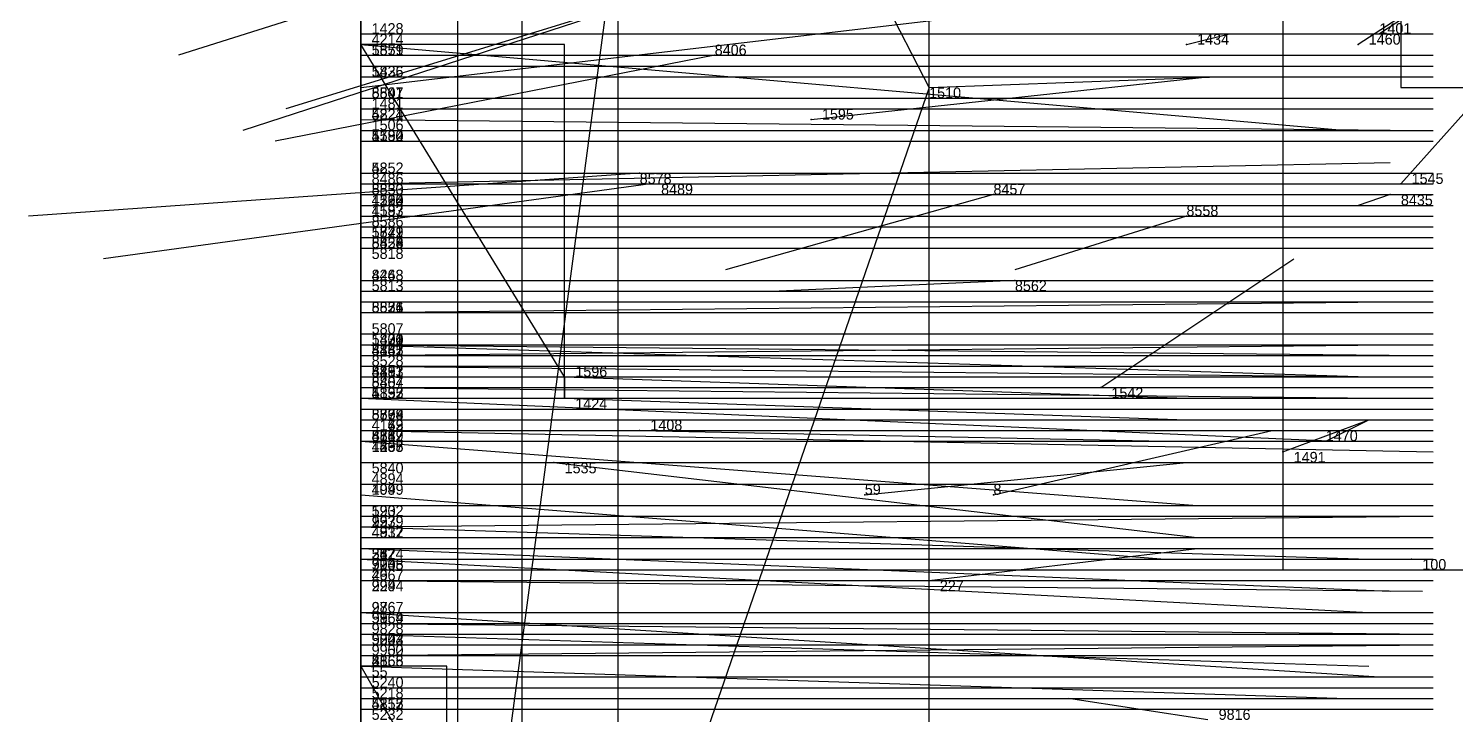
# Model space of a CAD drawing. Extents: x -0.07 to 1.1, y -0.07 to 1.1.
# Drawn here: x -0.031 to 0.1021, y 0.2305 to 0.2945 of the extents above; entities that cross this region are included whole.
import ezdxf

# ---------------------------------------------------------------- set-up
doc = ezdxf.new("R2010")
doc.units = 0
for name, color, linetype in [('Clients', 3, 'CONTINUOUS'), ('Facilities', 3, 'CONTINUOUS'), ('Facilities_lines', 3, 'CONTINUOUS'), ('Min_max_boxes', 1, 'CONTINUOUS'), ('Normals', 1, 'CONTINUOUS'), ('Source_points', 5, 'CONTINUOUS'), ('Text', 3, 'CONTINUOUS')]:
    doc.layers.add(name, color=color, linetype=linetype)

msp = doc.modelspace()

# ---------------------------------------------------------------- linework, layer by layer
at = {"layer": 'Clients', "color": 5}
for p in [(0, 0.294, 0.282), (0, 0.293, 0.042), (0.093, 0.293), (0.095, 0.294), (0, 0.292, 0.55), (0, 0.291, 0.188), (0, 0.29, 0.627), (0, 0.288, 0.136), (0, 0.288, 0.572), (0, 0.287, 0.439), (0, 0.287, 0.522), (0, 0.285, 0.107), (0, 0.285, 0.447), (0, 0.284, 0.692), (0, 0.281, 0.479), (0, 0.281, 0.677), (0, 0.28, 0.887), (0.097, 0.28), (0, 0.279, 0.399), (0, 0.279, 0.329), (0, 0.279, 0.563), (0, 0.278, 0.402), (0, 0.277, 0.187), (0, 0.277, 0.441), (0, 0.276, 0.822), (0, 0.275, 0.622), (0, 0.275, 0.524), (0, 0.275, 0.617), (0, 0.275, 0.751), (0, 0.274, 0.619), (0, 0.274, 0.526), (0, 0.274, 0.891), (0, 0.274, 0.834), (0, 0.271, 0.309), (0, 0.271, 0.885), (0, 0.27, 0.693), (0, 0.269, 0.607), (0, 0.268, 0.556), (0, 0.266, 0.65), (0, 0.266, 0.57), (0, 0.265, 0.408), (0, 0.265, 0.596), (0, 0.265, 0.587), (0, 0.265, 0.884), (0, 0.264, 0.685), (0, 0.263, 0.296), (0, 0.263, 0.34), (0, 0.262, 0.55), (0, 0.261, 0.598), (0, 0.261, 0.594), (0, 0.261, 0.966), (0, 0.26, 0.398), (0.019, 0.26), (0, 0.259, 0.56), (0, 0.259, 0.587), (0, 0.258, 0.483), (0, 0.258, 0.31), (0, 0.258, 0.291), (0, 0.258, 0.838), (0, 0.257, 0.637), (0, 0.257, 0.688), (0, 0.256, 0.2), (0, 0.256, 0.021), (0, 0.256, 0.474), (0, 0.256, 0.433), (0, 0.254, 0.653), (0, 0.252, 0.459), (0, 0.252, 0.432), (0, 0.251, 0.008), (0, 0.25, 0.121), (0, 0.249, 0.191), (0, 0.249, 0.69), (0, 0.248, 0.045), (0, 0.247, 0.31), (0, 0.247, 0.283), (0, 0.246, 0.222), (0, 0.246, 0.147), (0, 0.245, 0.712), (0, 0.245, 0.706), (0, 0.245, 0.876), (0, 0.244, 0.578), (0, 0.244, 0.806), (0, 0.243, 0.108), (0, 0.243, 0.37), (0, 0.24, 0.779), (0, 0.239, 0.627), (0, 0.239, 0.803), (0, 0.238, 0.288), (0, 0.238, 0.754), (0, 0.237, 0.901), (0, 0.236, 0.283), (0, 0.236, 0.747), (0, 0.234, 0.183), (0, 0.233, 0.615), (0, 0.232, 0.393), (0, 0.232, 0.648), (0, 0.232, 0.557), (0, 0.231, 0.569)]:
    msp.add_point(p, dxfattribs=at)
at = {"layer": 'Facilities', "color": 3}
for p in [(0.077, 0.293), (0.033, 0.292, 1), (0, 0.289, 0.988), (0.053, 0.289), (0, 0.286, 0.064), (0.042, 0.286), (0.026, 0.281, 1), (0, 0.28, 0.945), (0.027, 0.28, 1), (0, 0.279, 0.062), (0.059, 0.279, 1), (0.096, 0.279, 1), (0.077, 0.277, 1), (0, 0.276, 0.065), (0.061, 0.271, 1), (0, 0.268, 0.937), (0, 0.265, 0.043), (0, 0.265, 0.068), (0, 0.264, 0.953), (0, 0.263, 0.964), (0.019, 0.262), (0.069, 0.261), (0, 0.26, 0.033), (0, 0.257, 0.916), (0.026, 0.257), (0.09, 0.256), (0.086, 0.255), (0.018, 0.254), (0.047, 0.251), (0.059, 0.251), (0, 0.248, 0.906), (0, 0.246, 0.05), (0, 0.245, 0.038), (0.098, 0.245), (0, 0.243, 0.083), (0, 0.243, 0.928), (0.053, 0.243), (0, 0.24, 0.046), (0, 0.239, 0.916), (0, 0.239, 0.925), (0, 0.238, 0.964), (0, 0.236, 0.908), (0, 0.235, 0.038)]:
    msp.add_point(p, dxfattribs=at)
at = {"layer": 'Facilities_lines', "color": 3}
for p, q in [((0, 0.43, 0.625), (0, 0.275, 0.617)), ((0, 0.43, 0.625), (0, 0.29, 0.627)), ((0, 0.417, 0.442), (0, 0.285, 0.447)), ((0, 0.417, 0.442), (0, 0.277, 0.441)), ((0, 0.417, 0.442), (0, 0.287, 0.439)), ((0, 0.417, 0.442), (0, 0.281, 0.479)), ((0, 0.265, 0.068), (0, 0.358, 0.078)), ((0, 0.165, 0.287), (0, 0.336, 0.278)), ((0, 0.165, 0.287), (0, 0.328, 0.321)), ((0.053, 0.289), (0.035, 0.324)), ((0.13, 0.317), (0.093, 0.293)), ((0.13, 0.317), (0.095, 0.294)), ((0.13, 0.317), (0.097, 0.28)), ((0, 0.165, 0.287), (0, 0.31, 0.31)), ((0, 0.16, 0.665), (0, 0.31, 0.676)), ((0, 0.305, 0.134), (0, 0.291, 0.188)), ((0, 0.305, 0.134), (0, 0.288, 0.136)), ((0, 0.305, 0.134), (0, 0.285, 0.107)), ((0, 0.305, 0.134), (0, 0.277, 0.187)), ((0.024, 0.305, 1), (0.009, 0.192, 1)), ((0, 0.3, 0.839), (0, 0.275, 0.751)), ((0, 0.3, 0.839), (0, 0.274, 0.834)), ((0, 0.3, 0.839), (0, 0.258, 0.838)), ((0, 0.3, 0.839), (0, 0.276, 0.822)), ((0, 0.3, 0.839), (0, 0.244, 0.806)), ((0, 0.3, 0.839), (0, 0.239, 0.803)), ((0, 0.165, 0.287), (0, 0.294, 0.282)), ((0.019, 0.262), (0, 0.293, 0.042)), ((0, 0.12, 0.558), (0, 0.292, 0.55)), ((0.053, 0.289), (0.015, 0.179)), ((0, 0.12, 0.558), (0, 0.288, 0.572)), ((0, 0.12, 0.558), (0, 0.287, 0.522)), ((0, 0.16, 0.665), (0, 0.284, 0.692)), ((0, 0.16, 0.665), (0, 0.281, 0.677)), ((0, 0.218, 0.886), (0, 0.28, 0.887)), ((0, 0.137, 0.433), (0, 0.279, 0.399)), ((0, 0.165, 0.287), (0, 0.279, 0.329)), ((0, 0.12, 0.558), (0, 0.279, 0.563)), ((0, 0.137, 0.433), (0, 0.278, 0.402)), ((0, 0.16, 0.665), (0, 0.275, 0.622)), ((0, 0.12, 0.558), (0, 0.275, 0.524)), ((0, 0.16, 0.665), (0, 0.274, 0.619)), ((0, 0.12, 0.558), (0, 0.274, 0.526)), ((0, 0.218, 0.886), (0, 0.274, 0.891)), ((0, 0.165, 0.287), (0, 0.271, 0.309)), ((0, 0.218, 0.886), (0, 0.271, 0.885)), ((0, 0.16, 0.665), (0, 0.27, 0.693)), ((0, 0.16, 0.665), (0, 0.269, 0.607)), ((0, 0.12, 0.558), (0, 0.268, 0.556)), ((0, 0.16, 0.665), (0, 0.266, 0.65)), ((0, 0.12, 0.558), (0, 0.266, 0.57)), ((0, 0.265, 0.043), (0, 0.248, 0.045)), ((0, 0.137, 0.433), (0, 0.265, 0.408)), ((0, 0.16, 0.665), (0, 0.265, 0.596)), ((0, 0.12, 0.558), (0, 0.265, 0.587)), ((0, 0.218, 0.886), (0, 0.265, 0.884)), ((0, 0.16, 0.665), (0, 0.264, 0.685)), ((0, 0.165, 0.287), (0, 0.263, 0.296)), ((0, 0.165, 0.287), (0, 0.263, 0.34)), ((0, 0.263, 0.964), (0, 0.261, 0.966)), ((0, 0.12, 0.558), (0, 0.262, 0.55)), ((0, 0.16, 0.665), (0, 0.261, 0.598)), ((0, 0.16, 0.665), (0, 0.261, 0.594)), ((0.019, 0.262), (0.019, 0.26)), ((0, 0.137, 0.433), (0, 0.26, 0.398)), ((0, 0.12, 0.558), (0, 0.259, 0.56)), ((0, 0.12, 0.558), (0, 0.259, 0.587)), ((0, 0.137, 0.433), (0, 0.258, 0.483)), ((0, 0.165, 0.287), (0, 0.258, 0.31)), ((0, 0.165, 0.287), (0, 0.258, 0.291)), ((0, 0.16, 0.665), (0, 0.257, 0.637)), ((0, 0.16, 0.665), (0, 0.257, 0.688)), ((0, 0.219, 0.127), (0, 0.256, 0.2)), ((0, 0.217, 0.024), (0, 0.256, 0.021)), ((0, 0.137, 0.433), (0, 0.256, 0.474)), ((0, 0.137, 0.433), (0, 0.256, 0.433)), ((0, 0.16, 0.665), (0, 0.254, 0.653)), ((0, 0.137, 0.433), (0, 0.252, 0.459)), ((0, 0.137, 0.433), (0, 0.252, 0.432)), ((0, 0.217, 0.024), (0, 0.251, 0.008)), ((0, 0.219, 0.127), (0, 0.25, 0.121)), ((0, 0.219, 0.127), (0, 0.249, 0.191)), ((0, 0.16, 0.665), (0, 0.249, 0.69)), ((0, 0.248, 0.906), (0, 0.237, 0.901)), ((0, 0.165, 0.287), (0, 0.247, 0.31)), ((0, 0.165, 0.287), (0, 0.247, 0.283)), ((0, 0.219, 0.127), (0, 0.246, 0.222)), ((0, 0.219, 0.127), (0, 0.246, 0.147)), ((0, 0.16, 0.665), (0, 0.245, 0.712)), ((0, 0.16, 0.665), (0, 0.245, 0.706)), ((0, 0.218, 0.886), (0, 0.245, 0.876)), ((0, 0.12, 0.558), (0, 0.244, 0.578)), ((0, 0.219, 0.127), (0, 0.243, 0.108)), ((0, 0.165, 0.287), (0, 0.243, 0.37)), ((0, 0.146, 0.759), (0, 0.24, 0.779)), ((0, 0.16, 0.665), (0, 0.239, 0.627)), ((0, 0.165, 0.287), (0, 0.238, 0.288)), ((0, 0.146, 0.759), (0, 0.238, 0.754)), ((0, 0.165, 0.287), (0, 0.236, 0.283)), ((0, 0.146, 0.759), (0, 0.236, 0.747)), ((0, 0.235, 0.038), (0.008, 0.221)), ((0, 0.235, 0.038), (0, 0.139, 0.037)), ((0, 0.219, 0.127), (0, 0.234, 0.183)), ((0, 0.16, 0.665), (0, 0.233, 0.615)), ((0, 0.137, 0.433), (0, 0.232, 0.393)), ((0, 0.16, 0.665), (0, 0.232, 0.648)), ((0, 0.12, 0.558), (0, 0.232, 0.557)), ((0, 0.12, 0.558), (0, 0.231, 0.569))]:
    msp.add_line(p, q, dxfattribs=at)
at = {"layer": 'Min_max_boxes', "color": 1}
for p, q in [((0, 0.275, 0.537), (0, 0.527, 0.537)), ((0, 0.527, 0.537), (0, 0.275, 0.537)), ((0, 0.275, 0.727), (0, 0.527, 0.727)), ((0, 0.527, 0.727), (0, 0.275, 0.727)), ((0, 0.277, 0.311), (0, 0.505, 0.311)), ((0, 0.505, 0.311), (0, 0.277, 0.311)), ((0, 0.277, 0.531), (0, 0.505, 0.531)), ((0, 0.505, 0.531), (0, 0.277, 0.531)), ((0.086, 0.385), (0.086, 0.244)), ((0.086, 0.385), (0.086, 0.244)), ((0.097, 0.381, 1), (0.097, 0.289, 1)), ((0.097, 0.381, 1), (0.097, 0.289, 1)), ((0, 0.239, 0.7), (0, 0.366, 0.7)), ((0, 0.366, 0.7), (0, 0.239, 0.7)), ((0, 0.239, 0.876), (0, 0.366, 0.876)), ((0, 0.366, 0.876), (0, 0.239, 0.876)), ((0, 0.277, 0.092), (0, 0.361, 0.092)), ((0, 0.361, 0.092), (0, 0.277, 0.092)), ((0, 0.277, 0.268), (0, 0.361, 0.268)), ((0, 0.361, 0.268), (0, 0.277, 0.268)), ((0, 0.265, 0.068), (0, 0.358, 0.068)), ((0, 0.358, 0.068), (0, 0.265, 0.068)), ((0, 0.265, 0.078), (0, 0.358, 0.078)), ((0, 0.358, 0.078), (0, 0.265, 0.078)), ((0, 0.095, 0.24), (0, 0.336, 0.24)), ((0, 0.336, 0.24), (0, 0.095, 0.24)), ((0, 0.095, 0.373), (0, 0.336, 0.373)), ((0, 0.336, 0.373), (0, 0.095, 0.373)), ((0.015, 0.324), (0.015, 0.179)), ((0.015, 0.324), (0.015, 0.179)), ((0.053, 0.179), (0.053, 0.324)), ((0.053, 0.179), (0.053, 0.324)), ((0, 0.119, 0.594), (0, 0.31, 0.594)), ((0, 0.31, 0.594), (0, 0.119, 0.594)), ((0, 0.119, 0.717), (0, 0.31, 0.717)), ((0, 0.31, 0.717), (0, 0.119, 0.717)), ((0.009, 0.305, 1), (0.009, 0.192, 1)), ((0.009, 0.305, 1), (0.009, 0.192, 1)), ((0.024, 0.192, 1), (0.024, 0.305, 1)), ((0.024, 0.192, 1), (0.024, 0.305, 1)), ((0.019, 0.293), (0, 0.293)), ((0, 0.293), (0, 0.26)), ((0.019, 0.293, 0.042), (0, 0.293, 0.042)), ((0, 0.293, 0.042), (0, 0.26, 0.042)), ((0, 0.293), (0, 0.293, 0.042)), ((0.019, 0.26), (0.019, 0.293)), ((0.019, 0.26, 0.042), (0.019, 0.293, 0.042)), ((0.019, 0.293), (0.019, 0.293, 0.042)), ((0, 0.094, 0.5), (0, 0.292, 0.5)), ((0, 0.292, 0.5), (0, 0.292, 0.5)), ((0, 0.292, 0.5), (0, 0.094, 0.5)), ((0, 0.094, 0.62), (0, 0.292, 0.62)), ((0, 0.292, 0.62), (0, 0.292, 0.62)), ((0, 0.292, 0.62), (0, 0.094, 0.62)), ((0, 0.292, 0.5), (0, 0.292, 0.62)), ((0, 0.292, 0.5), (0, 0.292, 0.62)), ((0.097, 0.289, 1), (0.215, 0.289, 1)), ((0.097, 0.289, 1), (0.215, 0.289, 1)), ((0.097, 0.289, 1), (0.097, 0.289, 1)), ((0, 0.137, 0.791), (0, 0.28, 0.791)), ((0, 0.28, 0.791), (0, 0.28, 0.791)), ((0, 0.28, 0.791), (0, 0.137, 0.791)), ((0, 0.137, 0.897), (0, 0.28, 0.897)), ((0, 0.28, 0.897), (0, 0.28, 0.897)), ((0, 0.28, 0.897), (0, 0.137, 0.897)), ((0, 0.28, 0.791), (0, 0.28, 0.897)), ((0, 0.28, 0.791), (0, 0.28, 0.897)), ((0, 0.095, 0.373), (0, 0.279, 0.373)), ((0, 0.279, 0.373), (0, 0.279, 0.373)), ((0, 0.279, 0.373), (0, 0.095, 0.373)), ((0, 0.095, 0.489), (0, 0.279, 0.489)), ((0, 0.279, 0.489), (0, 0.279, 0.489)), ((0, 0.279, 0.489), (0, 0.095, 0.489)), ((0, 0.279, 0.373), (0, 0.279, 0.489)), ((0, 0.279, 0.373), (0, 0.279, 0.489)), ((0, 0.277, 0.092), (0, 0.277, 0.092)), ((0, 0.277, 0.268), (0, 0.277, 0.268)), ((0, 0.277, 0.092), (0, 0.277, 0.268)), ((0, 0.277, 0.092), (0, 0.277, 0.268)), ((0, 0.277, 0.311), (0, 0.277, 0.311)), ((0, 0.277, 0.531), (0, 0.277, 0.531)), ((0, 0.277, 0.311), (0, 0.277, 0.531)), ((0, 0.277, 0.311), (0, 0.277, 0.531)), ((0, 0.275, 0.537), (0, 0.275, 0.537)), ((0, 0.275, 0.727), (0, 0.275, 0.727)), ((0, 0.275, 0.537), (0, 0.275, 0.727)), ((0, 0.275, 0.537), (0, 0.275, 0.727)), ((0, 0.248, 0.043), (0, 0.265, 0.043)), ((0, 0.265, 0.043), (0, 0.265, 0.043)), ((0, 0.265, 0.043), (0, 0.248, 0.043)), ((0, 0.248, 0.045), (0, 0.265, 0.045)), ((0, 0.265, 0.045), (0, 0.265, 0.045)), ((0, 0.265, 0.045), (0, 0.248, 0.045)), ((0, 0.265, 0.043), (0, 0.265, 0.045)), ((0, 0.265, 0.043), (0, 0.265, 0.045)), ((0, 0.265, 0.068), (0, 0.265, 0.068)), ((0, 0.265, 0.078), (0, 0.265, 0.078)), ((0, 0.265, 0.068), (0, 0.265, 0.078)), ((0, 0.265, 0.068), (0, 0.265, 0.078)), ((0, 0.261, 0.964), (0, 0.263, 0.964)), ((0, 0.263, 0.964), (0, 0.263, 0.964)), ((0, 0.263, 0.964), (0, 0.261, 0.964)), ((0, 0.261, 0.966), (0, 0.263, 0.966)), ((0, 0.263, 0.966), (0, 0.263, 0.966)), ((0, 0.263, 0.966), (0, 0.261, 0.966)), ((0, 0.263, 0.964), (0, 0.263, 0.966)), ((0, 0.263, 0.964), (0, 0.263, 0.966)), ((0, 0.261, 0.964), (0, 0.261, 0.964)), ((0, 0.261, 0.966), (0, 0.261, 0.966)), ((0, 0.261, 0.964), (0, 0.261, 0.966)), ((0, 0.261, 0.964), (0, 0.261, 0.966)), ((0, 0.26), (0.019, 0.26)), ((0, 0.26, 0.042), (0.019, 0.26, 0.042)), ((0, 0.26), (0, 0.26, 0.042)), ((0.019, 0.26), (0.019, 0.26, 0.042)), ((0, 0.159, 0.108), (0, 0.256, 0.108)), ((0, 0.256, 0.108), (0, 0.256, 0.108)), ((0, 0.256, 0.108), (0, 0.159, 0.108)), ((0, 0.159, 0.222), (0, 0.256, 0.222)), ((0, 0.256, 0.222), (0, 0.256, 0.222)), ((0, 0.256, 0.222), (0, 0.159, 0.222)), ((0, 0.256, 0.108), (0, 0.256, 0.222)), ((0, 0.256, 0.108), (0, 0.256, 0.222)), ((0, 0.217, 0.008), (0, 0.256, 0.008)), ((0, 0.256, 0.008), (0, 0.256, 0.008)), ((0, 0.256, 0.008), (0, 0.217, 0.008)), ((0, 0.217, 0.027), (0, 0.256, 0.027)), ((0, 0.256, 0.027), (0, 0.256, 0.027)), ((0, 0.256, 0.027), (0, 0.217, 0.027)), ((0, 0.256, 0.008), (0, 0.256, 0.027)), ((0, 0.256, 0.008), (0, 0.256, 0.027)), ((0, 0.248, 0.043), (0, 0.248, 0.043)), ((0, 0.248, 0.045), (0, 0.248, 0.045)), ((0, 0.248, 0.043), (0, 0.248, 0.045)), ((0, 0.248, 0.043), (0, 0.248, 0.045)), ((0, 0.237, 0.901), (0, 0.248, 0.901)), ((0, 0.248, 0.901), (0, 0.248, 0.901)), ((0, 0.248, 0.901), (0, 0.237, 0.901)), ((0, 0.237, 0.906), (0, 0.248, 0.906)), ((0, 0.248, 0.906), (0, 0.248, 0.906)), ((0, 0.248, 0.906), (0, 0.237, 0.906)), ((0, 0.248, 0.901), (0, 0.248, 0.906)), ((0, 0.248, 0.901), (0, 0.248, 0.906)), ((0.086, 0.244), (0.285, 0.244)), ((0.086, 0.244), (0.285, 0.244)), ((0.086, 0.244), (0.086, 0.244)), ((0, 0.093, 0.726), (0, 0.24, 0.726)), ((0, 0.24, 0.726), (0, 0.24, 0.726)), ((0, 0.24, 0.726), (0, 0.093, 0.726)), ((0, 0.093, 0.839), (0, 0.24, 0.839)), ((0, 0.24, 0.839), (0, 0.24, 0.839)), ((0, 0.24, 0.839), (0, 0.093, 0.839)), ((0, 0.24, 0.726), (0, 0.24, 0.839)), ((0, 0.24, 0.726), (0, 0.24, 0.839)), ((0, 0.239, 0.7), (0, 0.239, 0.7)), ((0, 0.239, 0.876), (0, 0.239, 0.876)), ((0, 0.239, 0.7), (0, 0.239, 0.876)), ((0, 0.239, 0.7), (0, 0.239, 0.876)), ((0, 0.237, 0.901), (0, 0.237, 0.901)), ((0, 0.237, 0.906), (0, 0.237, 0.906)), ((0, 0.237, 0.901), (0, 0.237, 0.906)), ((0, 0.237, 0.901), (0, 0.237, 0.906)), ((0.008, 0.235), (0, 0.235)), ((0, 0.235), (0, 0.139)), ((0.008, 0.235, 0.038), (0, 0.235, 0.038)), ((0, 0.235, 0.038), (0, 0.139, 0.038)), ((0, 0.235), (0, 0.235, 0.038)), ((0.008, 0.139), (0.008, 0.235)), ((0.008, 0.139, 0.038), (0.008, 0.235, 0.038)), ((0.008, 0.235), (0.008, 0.235, 0.038))]:
    msp.add_line(p, q, dxfattribs=at)
at = {"layer": 'Normals', "color": 1}
for p, q in [((0.024, 0.305, 1), (-0.017, 0.292, 1.091)), ((0.032, 0.299, 1), (-0.007, 0.287, 1.092)), ((0, 0.289, 0.988), (0.085, 0.299, 0.936)), ((0.029, 0.298, 1), (-0.011, 0.285, 1.09)), ((0, 0.294, 0.282), (0.1, 0.294, 0.282)), ((0, 0.293, 0.042), (0.092, 0.285, 0.081)), ((0.077, 0.293), (0.081, 0.294, 0.1)), ((0.093, 0.293), (0.093, 0.293, 0.1)), ((0.095, 0.294), (0.095, 0.294, 0.1)), ((0.033, 0.292, 1), (-0.008, 0.284, 1.091)), ((0, 0.292, 0.55), (0.1, 0.292, 0.55)), ((0, 0.291, 0.188), (0.1, 0.291, 0.188)), ((0, 0.29, 0.627), (0.1, 0.29, 0.627)), ((0.042, 0.286), (0.079, 0.29, 0.093)), ((0.053, 0.289), (0.08, 0.29, 0.096)), ((0, 0.288, 0.136), (0.1, 0.288, 0.136)), ((0, 0.288, 0.572), (0.1, 0.288, 0.572)), ((0, 0.287, 0.439), (0.1, 0.287, 0.439)), ((0, 0.287, 0.522), (0.1, 0.287, 0.522)), ((0, 0.286, 0.064), (0.099, 0.285, 0.077)), ((0, 0.285, 0.107), (0.1, 0.285, 0.107)), ((0, 0.285, 0.447), (0.1, 0.285, 0.447)), ((0, 0.284, 0.692), (0.1, 0.284, 0.692)), ((0.026, 0.281, 1), (-0.031, 0.277, 1.082)), ((0, 0.28, 0.945), (0.096, 0.282, 0.916)), ((0, 0.281, 0.479), (0.1, 0.281, 0.479)), ((0, 0.281, 0.677), (0.1, 0.281, 0.677)), ((0.027, 0.28, 1), (-0.024, 0.273, 1.086)), ((0, 0.28, 0.887), (0.1, 0.28, 0.887)), ((0.097, 0.28), (0.097, 0.28, 0.1)), ((0, 0.279, 0.062), (0.099, 0.279, 0.073)), ((0, 0.279, 0.329), (0.1, 0.279, 0.329)), ((0, 0.279, 0.399), (0.1, 0.279, 0.399)), ((0, 0.279, 0.563), (0.1, 0.279, 0.563)), ((0.059, 0.279, 1), (0.034, 0.272, 1.096)), ((0.096, 0.279, 1), (0.093, 0.278, 1.1)), ((0, 0.278, 0.402), (0.1, 0.278, 0.402)), ((0, 0.277, 0.187), (0.1, 0.277, 0.187)), ((0, 0.277, 0.441), (0.1, 0.277, 0.441)), ((0.077, 0.277, 1), (0.061, 0.272, 1.099)), ((0, 0.276, 0.065), (0.099, 0.276, 0.08)), ((0, 0.276, 0.822), (0.1, 0.276, 0.822)), ((0, 0.275, 0.751), (0.1, 0.275, 0.751)), ((0, 0.275, 0.617), (0.1, 0.275, 0.617)), ((0, 0.275, 0.524), (0.1, 0.275, 0.524)), ((0, 0.275, 0.622), (0.1, 0.275, 0.622)), ((0, 0.274, 0.526), (0.1, 0.274, 0.526)), ((0, 0.274, 0.619), (0.1, 0.274, 0.619)), ((0, 0.274, 0.834), (0.1, 0.274, 0.834)), ((0, 0.274, 0.891), (0.1, 0.274, 0.891)), ((0.069, 0.261), (0.087, 0.273, 0.098)), ((0, 0.271, 0.309), (0.1, 0.271, 0.309)), ((0, 0.271, 0.885), (0.1, 0.271, 0.885)), ((0.061, 0.271, 1), (0.039, 0.27, 1.098)), ((0, 0.27, 0.693), (0.1, 0.27, 0.693)), ((0, 0.269, 0.607), (0.1, 0.269, 0.607)), ((0, 0.268, 0.937), (0.096, 0.269, 0.911)), ((0, 0.268, 0.556), (0.1, 0.268, 0.556)), ((0, 0.266, 0.57), (0.1, 0.266, 0.57)), ((0, 0.266, 0.65), (0.1, 0.266, 0.65)), ((0, 0.265, 0.043), (0.094, 0.262, 0.078)), ((0, 0.265, 0.068), (0.099, 0.264, 0.078)), ((0, 0.265, 0.408), (0.1, 0.265, 0.408)), ((0, 0.265, 0.596), (0.1, 0.265, 0.596)), ((0, 0.265, 0.587), (0.1, 0.265, 0.587)), ((0, 0.265, 0.884), (0.1, 0.265, 0.884)), ((0, 0.264, 0.953), (0.096, 0.265, 0.925)), ((0, 0.264, 0.685), (0.1, 0.264, 0.685)), ((0, 0.263, 0.296), (0.1, 0.263, 0.296)), ((0, 0.263, 0.34), (0.1, 0.263, 0.34)), ((0, 0.263, 0.964), (0.095, 0.262, 0.933)), ((0, 0.262, 0.55), (0.1, 0.262, 0.55)), ((0, 0.261, 0.598), (0.1, 0.261, 0.598)), ((0, 0.261, 0.594), (0.1, 0.261, 0.594)), ((0, 0.261, 0.966), (0.095, 0.26, 0.935)), ((0.019, 0.262), (0.077, 0.26, 0.082)), ((0, 0.26, 0.033), (0.091, 0.256, 0.075)), ((0, 0.26, 0.398), (0.1, 0.26, 0.398)), ((0.019, 0.26), (0.077, 0.258, 0.082)), ((0, 0.259, 0.56), (0.1, 0.259, 0.56)), ((0, 0.259, 0.587), (0.1, 0.259, 0.587)), ((0, 0.258, 0.483), (0.1, 0.258, 0.483)), ((0, 0.258, 0.31), (0.1, 0.258, 0.31)), ((0, 0.258, 0.291), (0.1, 0.258, 0.291)), ((0, 0.258, 0.838), (0.1, 0.258, 0.838)), ((0, 0.257, 0.637), (0.1, 0.257, 0.637)), ((0, 0.257, 0.688), (0.1, 0.257, 0.688)), ((0, 0.257, 0.916), (0.1, 0.255, 0.909)), ((0.026, 0.257), (0.075, 0.256, 0.087)), ((0.059, 0.251), (0.085, 0.257, 0.096)), ((0.086, 0.255), (0.094, 0.258, 0.1)), ((0.09, 0.256), (0.094, 0.258, 0.1)), ((0, 0.256, 0.021), (0.078, 0.25, 0.083)), ((0, 0.256, 0.2), (0.1, 0.256, 0.2)), ((0, 0.256, 0.474), (0.1, 0.256, 0.474)), ((0, 0.256, 0.433), (0.1, 0.256, 0.433)), ((0, 0.254, 0.653), (0.1, 0.254, 0.653)), ((0.018, 0.254), (0.078, 0.247, 0.08)), ((0.047, 0.251), (0.077, 0.254, 0.095)), ((0, 0.252, 0.459), (0.1, 0.252, 0.459)), ((0, 0.252, 0.432), (0.1, 0.252, 0.432)), ((0, 0.251, 0.008), (0.075, 0.245, 0.074)), ((0, 0.25, 0.121), (0.1, 0.25, 0.121)), ((0, 0.249, 0.191), (0.1, 0.249, 0.191)), ((0, 0.249, 0.69), (0.1, 0.249, 0.69)), ((0, 0.248, 0.906), (0.1, 0.249, 0.904)), ((0, 0.248, 0.045), (0.094, 0.245, 0.078)), ((0, 0.247, 0.31), (0.1, 0.247, 0.31)), ((0, 0.247, 0.283), (0.1, 0.247, 0.283)), ((0, 0.246, 0.05), (0.096, 0.242, 0.077)), ((0, 0.246, 0.222), (0.1, 0.246, 0.222)), ((0, 0.246, 0.147), (0.1, 0.246, 0.147)), ((0, 0.245, 0.038), (0.094, 0.24, 0.072)), ((0, 0.245, 0.712), (0.1, 0.245, 0.712)), ((0, 0.245, 0.706), (0.1, 0.245, 0.706)), ((0, 0.245, 0.876), (0.1, 0.245, 0.876)), ((0.053, 0.243), (0.078, 0.246, 0.097)), ((0.098, 0.245), (0.099, 0.245, 0.1)), ((0, 0.244, 0.578), (0.1, 0.244, 0.578)), ((0, 0.244, 0.806), (0.1, 0.244, 0.806)), ((0, 0.243, 0.108), (0.1, 0.243, 0.108)), ((0, 0.243, 0.083), (0.1, 0.243, 0.088)), ((0, 0.243, 0.37), (0.1, 0.243, 0.37)), ((0, 0.243, 0.928), (0.099, 0.242, 0.912)), ((0, 0.24, 0.046), (0.095, 0.234, 0.078)), ((0, 0.24, 0.779), (0.1, 0.24, 0.779)), ((0, 0.239, 0.627), (0.1, 0.239, 0.627)), ((0, 0.239, 0.916), (0.1, 0.238, 0.911)), ((0, 0.239, 0.925), (0.099, 0.239, 0.914)), ((0, 0.239, 0.803), (0.1, 0.239, 0.803)), ((0, 0.238, 0.288), (0.1, 0.238, 0.288)), ((0, 0.238, 0.754), (0.1, 0.238, 0.754)), ((0, 0.238, 0.964), (0.094, 0.235, 0.932)), ((0, 0.236, 0.908), (0.1, 0.237, 0.906)), ((0, 0.237, 0.901), (0.1, 0.237, 0.899)), ((0, 0.236, 0.283), (0.1, 0.236, 0.283)), ((0, 0.236, 0.747), (0.1, 0.236, 0.747)), ((0, 0.235, 0.038), (0.092, 0.232, 0.078)), ((0, 0.234, 0.183), (0.1, 0.234, 0.183)), ((0, 0.233, 0.615), (0.1, 0.233, 0.615)), ((0, 0.232, 0.393), (0.1, 0.232, 0.393)), ((0, 0.232, 0.557), (0.1, 0.232, 0.557)), ((0, 0.232, 0.648), (0.1, 0.232, 0.648)), ((0.079, 0.23, 1), (0.066, 0.232, 1.099)), ((0, 0.231, 0.569), (0.1, 0.231, 0.569))]:
    msp.add_line(p, q, dxfattribs=at)
at = {"layer": 'Source_points', "color": 5}
for p in [(0, 0.294, 0.282), (0, 0.293, 0.042), (0.077, 0.293), (0.093, 0.293), (0.095, 0.294), (0, 0.292, 0.55), (0.033, 0.292, 1), (0, 0.291, 0.188), (0, 0.29, 0.627), (0, 0.289, 0.988), (0.053, 0.289), (0, 0.288, 0.136), (0, 0.288, 0.572), (0, 0.287, 0.439), (0, 0.287, 0.522), (0, 0.286, 0.064), (0, 0.285, 0.107), (0, 0.285, 0.447), (0.042, 0.286), (0, 0.284, 0.692), (0, 0.281, 0.479), (0, 0.281, 0.677), (0.026, 0.281, 1), (0, 0.28, 0.887), (0, 0.28, 0.945), (0.027, 0.28, 1), (0.097, 0.28), (0, 0.279, 0.062), (0, 0.279, 0.329), (0, 0.279, 0.399), (0, 0.279, 0.563), (0.059, 0.279, 1), (0.096, 0.279, 1), (0, 0.278, 0.402), (0, 0.277, 0.187), (0, 0.277, 0.441), (0.077, 0.277, 1), (0, 0.276, 0.065), (0, 0.276, 0.822), (0, 0.275, 0.751), (0, 0.275, 0.617), (0, 0.275, 0.524), (0, 0.275, 0.622), (0, 0.274, 0.526), (0, 0.274, 0.619), (0, 0.274, 0.834), (0, 0.274, 0.891), (0, 0.271, 0.309), (0, 0.271, 0.885), (0.061, 0.271, 1), (0, 0.27, 0.693), (0, 0.269, 0.607), (0, 0.268, 0.556), (0, 0.268, 0.937), (0, 0.266, 0.57), (0, 0.266, 0.65), (0, 0.265, 0.043), (0, 0.265, 0.068), (0, 0.265, 0.408), (0, 0.265, 0.596), (0, 0.265, 0.587), (0, 0.265, 0.884), (0, 0.264, 0.685), (0, 0.264, 0.953), (0, 0.263, 0.296), (0, 0.263, 0.34), (0, 0.263, 0.964), (0, 0.262, 0.55), (0, 0.261, 0.598), (0, 0.261, 0.594), (0, 0.261, 0.966), (0.019, 0.262), (0.069, 0.261), (0, 0.26, 0.033), (0, 0.26, 0.398), (0.019, 0.26), (0, 0.259, 0.56), (0, 0.259, 0.587), (0, 0.258, 0.483), (0, 0.258, 0.31), (0, 0.258, 0.291), (0, 0.258, 0.838), (0, 0.257, 0.637), (0, 0.257, 0.688), (0, 0.257, 0.916), (0.026, 0.257), (0, 0.256, 0.021), (0, 0.256, 0.2), (0, 0.256, 0.474), (0, 0.256, 0.433), (0.09, 0.256), (0.086, 0.255), (0, 0.254, 0.653), (0.018, 0.254), (0, 0.252, 0.459), (0, 0.252, 0.432), (0, 0.251, 0.008), (0.047, 0.251), (0.059, 0.251), (0, 0.25, 0.121), (0, 0.249, 0.191), (0, 0.249, 0.69), (0, 0.248, 0.045), (0, 0.248, 0.906), (0, 0.247, 0.31), (0, 0.247, 0.283), (0, 0.246, 0.05), (0, 0.246, 0.222), (0, 0.246, 0.147), (0, 0.245, 0.038), (0, 0.245, 0.712), (0, 0.245, 0.706), (0, 0.245, 0.876), (0.098, 0.245), (0, 0.244, 0.578), (0, 0.244, 0.806), (0, 0.243, 0.108), (0, 0.243, 0.083), (0, 0.243, 0.37), (0, 0.243, 0.928), (0.053, 0.243), (0, 0.24, 0.046), (0, 0.24, 0.779), (0, 0.239, 0.627), (0, 0.239, 0.916), (0, 0.239, 0.925), (0, 0.239, 0.803), (0, 0.238, 0.288), (0, 0.238, 0.754), (0, 0.238, 0.964), (0, 0.237, 0.901), (0, 0.236, 0.283), (0, 0.236, 0.747), (0, 0.236, 0.908), (0, 0.235, 0.038), (0, 0.234, 0.183), (0, 0.233, 0.615), (0, 0.232, 0.393), (0, 0.232, 0.557), (0, 0.232, 0.648), (0, 0.231, 0.569)]:
    msp.add_point(p, dxfattribs=at)

# ---------------------------------------------------------------- texts
at = {"layer": 'Text', "color": 3}
for s, p in [('1428', (0.001, 0.294, 0.249)), ('1401', (0.095, 0.294)), ('4214', (0.001, 0.293, 0.282)), ('5851', (0.001, 0.292, 0.55)), ('1579', (0.001, 0.292, 0.042)), ('8406', (0.033, 0.292, 1)), ('1434', (0.078, 0.293)), ('1460', (0.094, 0.293)), ('5835', (0.001, 0.29, 0.627)), ('1426', (0.001, 0.29, 0.188)), ('5841', (0.001, 0.288, 0.572)), ('8507', (0.001, 0.288, 0.988)), ('1510', (0.053, 0.288)), ('1481', (0.001, 0.287, 0.136)), ('4221', (0.001, 0.286, 0.439)), ('5824', (0.001, 0.286, 0.522)), ('1595', (0.043, 0.286)), ('4192', (0.001, 0.284, 0.447)), ('5784', (0.001, 0.284, 0.692)), ('1506', (0.001, 0.285, 0.064)), ('1580', (0.001, 0.284, 0.107)), ('4252', (0.001, 0.281, 0.479)), ('5852', (0.001, 0.281, 0.677)), ('8486', (0.001, 0.28, 0.887)), ('8578', (0.026, 0.28, 1)), ('1545', (0.098, 0.28)), ('5850', (0.001, 0.279, 0.563)), ('8533', (0.001, 0.279, 0.945)), ('8489', (0.028, 0.279, 1)), ('8457', (0.059, 0.279, 1)), ('4160', (0.001, 0.278, 0.402)), ('4215', (0.001, 0.278, 0.329)), ('4224', (0.001, 0.278, 0.399)), ('1592', (0.001, 0.278, 0.062)), ('8435', (0.097, 0.278, 1)), ('4193', (0.001, 0.277, 0.441)), ('8586', (0.001, 0.276, 0.822)), ('1587', (0.001, 0.277, 0.187)), ('8558', (0.077, 0.277, 1)), ('5772', (0.001, 0.275, 0.751)), ('5821', (0.001, 0.275, 0.617)), ('5829', (0.001, 0.275, 0.524)), ('1541', (0.001, 0.275, 0.065)), ('5858', (0.001, 0.274, 0.619)), ('5859', (0.001, 0.274, 0.622)), ('8426', (0.001, 0.274, 0.834)), ('8524', (0.001, 0.274, 0.891)), ('5818', (0.001, 0.273, 0.526)), ('4248', (0.001, 0.271, 0.309)), ('8463', (0.001, 0.271, 0.885)), ('5813', (0.001, 0.27, 0.693)), ('8562', (0.061, 0.27, 1)), ('5826', (0.001, 0.268, 0.607)), ('5871', (0.001, 0.268, 0.556)), ('8554', (0.001, 0.268, 0.937)), ('5807', (0.001, 0.266, 0.57)), ('4181', (0.001, 0.264, 0.408)), ('5822', (0.001, 0.265, 0.65)), ('5870', (0.001, 0.265, 0.587)), ('5842', (0.001, 0.264, 0.596)), ('5867', (0.001, 0.264, 0.685)), ('8485', (0.001, 0.264, 0.884)), ('1404', (0.001, 0.265, 0.043)), ('1431', (0.001, 0.265, 0.068)), ('8528', (0.001, 0.263, 0.953)), ('4187', (0.001, 0.262, 0.296)), ('4217', (0.001, 0.262, 0.34)), ('5853', (0.001, 0.262, 0.55)), ('8491', (0.001, 0.262, 0.964)), ('1596', (0.02, 0.262)), ('4152', (0.001, 0.26, 0.398)), ('5884', (0.001, 0.261, 0.594)), ('5837', (0.001, 0.26, 0.598)), ('8407', (0.001, 0.261, 0.966)), ('1395', (0.001, 0.26, 0.033)), ('1542', (0.07, 0.26)), ('1424', (0.02, 0.259)), ('5799', (0.001, 0.258, 0.56)), ('5878', (0.001, 0.258, 0.587)), ('8564', (0.001, 0.258, 0.838)), ('4149', (0.001, 0.257, 0.483)), ('4162', (0.001, 0.257, 0.31)), ('4173', (0.001, 0.257, 0.291)), ('4169', (0.001, 0.256, 0.474)), ('5787', (0.001, 0.256, 0.637)), ('5812', (0.001, 0.256, 0.688)), ('8542', (0.001, 0.256, 0.916)), ('1408', (0.027, 0.257)), ('1470', (0.09, 0.256)), ('4238', (0.001, 0.255, 0.433)), ('1497', (0.001, 0.255, 0.021)), ('1565', (0.001, 0.255, 0.2)), ('1491', (0.087, 0.254)), ('4894', (0.001, 0.252, 0.459)), ('5840', (0.001, 0.253, 0.653)), ('1535', (0.019, 0.253)), ('4949', (0.001, 0.251, 0.432)), ('109', (0.001, 0.251, 0.008)), ('59', (0.047, 0.251)), ('8', (0.059, 0.251)), ('5202', (0.001, 0.249, 0.69)), ('9979', (0.001, 0.248, 0.906)), ('22', (0.001, 0.248, 0.191)), ('193', (0.001, 0.249, 0.121)), ('153', (0.001, 0.248, 0.045)), ('4817', (0.001, 0.247, 0.31)), ('4932', (0.001, 0.247, 0.283)), ('34', (0.001, 0.245, 0.05)), ('5174', (0.001, 0.245, 0.706)), ('5135', (0.001, 0.244, 0.712)), ('5208', (0.001, 0.244, 0.578)), ('9935', (0.001, 0.244, 0.806)), ('9948', (0.001, 0.244, 0.876)), ('262', (0.001, 0.245, 0.222)), ('282', (0.001, 0.245, 0.147)), ('70', (0.001, 0.244, 0.038)), ('100', (0.099, 0.244)), ('4967', (0.001, 0.243, 0.37)), ('266', (0.001, 0.243, 0.083)), ('9944', (0.001, 0.242, 0.928)), ('229', (0.001, 0.242, 0.108)), ('227', (0.054, 0.242)), ('9767', (0.001, 0.24, 0.779)), ('28', (0.001, 0.24, 0.046)), ('5164', (0.001, 0.239, 0.627)), ('9854', (0.001, 0.239, 0.925)), ('9959', (0.001, 0.239, 0.803)), ('9828', (0.001, 0.238, 0.916)), ('5004', (0.001, 0.237, 0.288)), ('5222', (0.001, 0.237, 0.754)), ('9843', (0.001, 0.237, 0.964)), ('9902', (0.001, 0.236, 0.908)), ('9950', (0.001, 0.236, 0.901)), ('4855', (0.001, 0.235, 0.283)), ('5168', (0.001, 0.235, 0.747)), ('25', (0.001, 0.235, 0.038)), ('55', (0.001, 0.234, 0.183)), ('5240', (0.001, 0.233, 0.615)), ('5218', (0.001, 0.232, 0.648)), ('4852', (0.001, 0.231, 0.393)), ('5217', (0.001, 0.231, 0.569)), ('5115', (0.001, 0.231, 0.557)), ('5232', (0.001, 0.23, 0.601)), ('9816', (0.08, 0.23, 1))]:
    msp.add_text(s, height=0.001, dxfattribs=at).set_placement(p)

doc.saveas('drawing.dxf')
